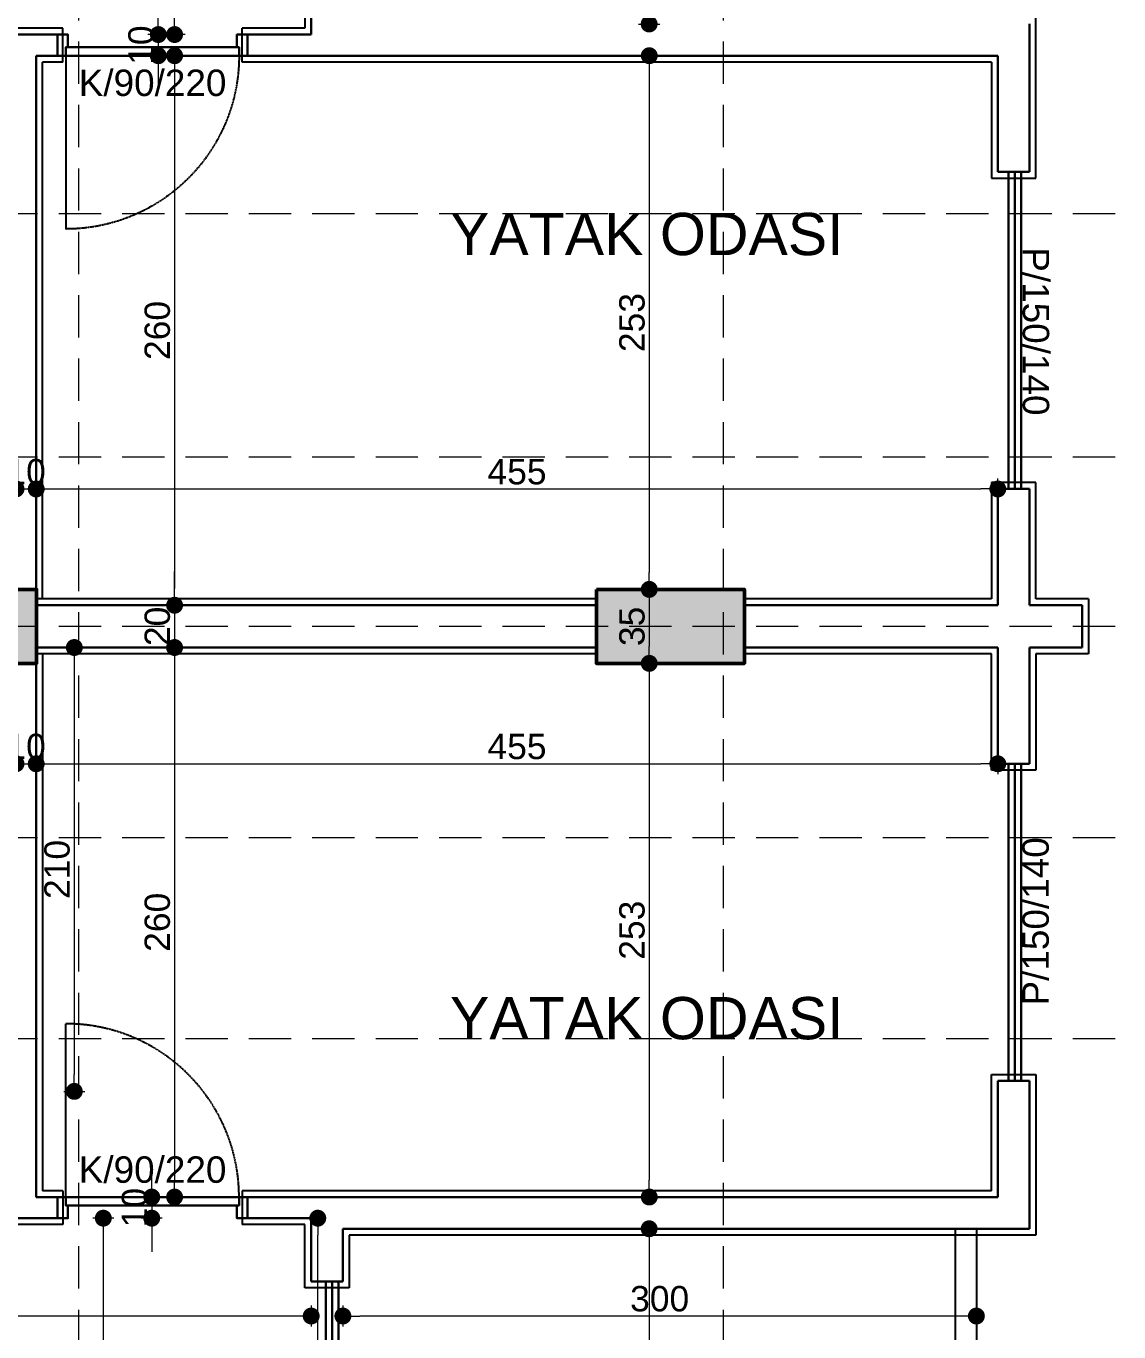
# Model space of a CAD drawing. Header units: millimetres. Extents: x 38129 to 72024, y -56282 to 16512.
# Drawn here: x 49464 to 49981, y -44474 to -43856 of the extents above; entities that cross this region are included whole.
import ezdxf

# ---------------------------------------------------------------- set-up
doc = ezdxf.new("R2010")
doc.units = ezdxf.units.MM
doc.linetypes.add('HIDDEN', pattern=[0.375, 0.25, -0.125])
for name, color, linetype, lineweight in [('AKS', 55, 'HIDDEN', 0), ('COLUMN4', 3, 'Continuous', 50), ('DIŞÖLÇÜ', 37, 'Continuous', 0), ('DUVAR', 255, 'Continuous', 30), ('KAPI', 4, 'Continuous', 30), ('mahal', 7, 'Continuous', 5), ('pencere', 195, 'Continuous', 30), ('pencere+KAPI', 1, 'Continuous', 0), ('TARAMA', 252, 'Continuous', 0), ('ölçü İÇ', 31, 'Continuous', 0)]:
    doc.layers.add(name, color=color, linetype=linetype, lineweight=lineweight)
for name, color, linetype in [('balkon', 171, 'Continuous'), ('HIDDEN', 1, 'HIDDEN'), ('sıva', 41, 'Continuous')]:
    doc.layers.add(name, color=color, linetype=linetype)
doc.styles.add('icdisolcu_yazi', font='arial.ttf')
doc.styles.get("Standard").update_dxf_attribs({"font": 'arial.ttf'})
doc.styles.add('style1', font='arial.ttf')
doc.dimstyles.new('İç Ölçü', dxfattribs={"dimtxt": 12, "dimasz": 8, "dimexe": 5, "dimexo": 0, "dimgap": 2, "dimtad": 1, "dimdec": 0, "dimzin": 12, "dimdsep": 46, "dimtxsty": 'icdisolcu_yazi', "dimblk": 'DOT', "dimcen": 8, "dimdle": 5, "dimclrd": 256, "dimclre": 256, "dimclrt": 7, "dimadec": 0, "dimazin": 3, "dimtfac": 1, "dimtdec": 0, "dimtix": 1, "dimtmove": 2, "dimatfit": 3, "dimldrblk": 'DOT', "dimfxl": 0, "dimtolj": 1, "dimtzin": 0, "dimlwd": -1, "dimlwe": -1, "dimarcsym": 0})

# ---------------------------------------------------------------- blocks, each defined once
blk = doc.blocks.new('wertertw')
at = {"layer": 'TARAMA', "lineweight": -3}
h = blk.add_hatch(dxfattribs=at)
h.set_pattern_fill('ANSI33', color=256, scale=2.5, style=0)
h.set_pattern_definition([(45, (-86643.698, -32547.66), (-11.2253202, 11.2253202), []), (45, (-86632.472, -32547.66), (-11.2253202, 11.2253202), [7.9375, -3.96875])])
h.paths.add_polyline_path([(-616.25, 351.94), (-616.25, -88.06), (-306.25, -88.06), (-306.25, -68.06), (-596.25, -68.06), (-596.25, 331.94), (-306.25, 331.94), (-306.25, 351.94)])
h.paths.add_polyline_path([(38.75, -338.06), (78.75, -338.06), (78.75, -378.06), (38.75, -378.06)])
h.paths.add_polyline_path([(-471.25, -318.06), (-441.25, -318.06), (-441.25, -378.06), (-471.25, -378.06)])
h.paths.add_polyline_path([(-961.25, -318.06), (-931.25, -318.06), (-931.25, -378.06), (-961.25, -378.06)])
h.paths.add_polyline_path([(343.75, -163.06), (413.75, -163.06), (413.75, -198.06), (343.75, -198.06)])
h.paths.add_polyline_path([(8.75, -163.06), (78.75, -163.06), (78.75, -198.06), (8.75, -198.06)])
h.paths.add_polyline_path([(-1036.25, -148.06), (-906.25, -148.06), (-906.25, -178.06), (-1036.25, -178.06)])
h.paths.add_polyline_path([(-976.25, 256.94), (-916.25, 256.94), (-916.25, 226.94), (-976.25, 226.94)])
h.paths.add_polyline_path([(343.75, 459.44), (413.75, 459.44), (413.75, 424.44), (343.75, 424.44)])
h.paths.add_polyline_path([(8.75, 459.44), (78.75, 459.44), (78.75, 424.44), (8.75, 424.44)])
h.paths.add_polyline_path([(-616.25, 531.94), (-306.25, 531.94), (-306.25, 511.94), (-616.25, 511.94)])
h.paths.add_polyline_path([(-976.25, 656.94), (-916.25, 656.94), (-916.25, 626.94), (-976.25, 626.94)])
h.paths.add_polyline_path([(-616.25, 971.94), (-306.25, 971.94), (-306.25, 951.94), (-616.25, 951.94)])
h.paths.add_polyline_path([(343.75, 1081.94), (413.75, 1081.94), (413.75, 1046.94), (343.75, 1046.94)])
h.paths.add_polyline_path([(8.75, 1081.94), (78.75, 1081.94), (78.75, 1046.94), (8.75, 1046.94)])
h.paths.add_polyline_path([(-1036.25, 1061.94), (-906.25, 1061.94), (-906.25, 1031.94), (-1036.25, 1031.94)])
h.paths.add_polyline_path([(-931.25, 1286.94), (-901.25, 1286.94), (-901.25, 1226.94), (-931.25, 1226.94)])
h.paths.add_polyline_path([(68.75, 1332.04), (108.75, 1332.04), (108.75, 1292.04), (68.75, 1292.04)])
h.paths.add_polyline_path([(-511.25, 1332.04), (-481.25, 1332.04), (-481.25, 1252.04), (-511.25, 1252.04)])
at = {"layer": 'COLUMN4', "color": 3}
for points in [[(8.75, 459.44), (78.75, 459.44), (78.75, 424.44), (8.75, 424.44)], [(343.75, 459.44), (413.75, 459.44), (413.75, 424.44), (343.75, 424.44)]]:
    blk.add_lwpolyline(points, close=True, dxfattribs=at)
blk = doc.blocks.new('*U6')
for p, q in [((4, 0), (0, 0)), ((86, 0), (90, 0))]:
    blk.add_line(p, q)
blk.add_lwpolyline([(4, 0), (86, 0), (86, -4), (4, -4)], close=True)
for points in [[(0, -10), (5, -10), (5, -4)], [(90, -10), (85, -10), (85, -4)]]:
    blk.add_lwpolyline(points)
at = {"layer": 'DUVAR'}
for p, q in [((0, 0), (0, -10)), ((90, 0), (90, -10))]:
    blk.add_line(p, q, dxfattribs=at)
at = {"layer": 'HIDDEN'}
blk.add_line((4, 0), (4, 82), dxfattribs=at)
blk.add_arc((4, 0), 82, 360, 90, dxfattribs=at)
blk = doc.blocks.new('_Dot')
at = {"color": 0, "lineweight": -2}
blk.add_line((-0.5, 0), (-1, 0), dxfattribs=at)
at = {"color": 0, "lineweight": 30, "const_width": 0.5}
blk.add_lwpolyline([(-0.25, 0, 1), (0.25, 0, 1)], format="xyb", close=True, dxfattribs=at)
blk = doc.blocks.new('*D483')
at = {"layer": 'Defpoints', "color": 0, "lineweight": 120, "transparency": 16777216}
for p in [(49737.42, -44425.43), (49684.4, -44765.44), (49759.09, -44765.44)]:
    blk.add_point(p, dxfattribs=at)
at = {"layer": 'ölçü İÇ', "transparency": 16777216}
for p, q in [((49754.09, -44425.43), (49764.09, -44425.43)), ((49754.09, -44765.44), (49764.09, -44765.44))]:
    blk.add_line(p, q, dxfattribs=at)
at = {"layer": 'ölçü İÇ', "linetype": 'Continuous', "transparency": 16777216}
blk.add_line((49759.09, -44433.43), (49759.09, -44757.44), dxfattribs=at)
at = {"layer": 'ölçü İÇ', "transparency": 16777216, "xscale": 8, "yscale": 8, "zscale": 8}
for p, rotation in [((49759.09, -44425.43), 90), ((49759.09, -44765.44), 270)]:
    blk.add_blockref('_Dot', p, dxfattribs=dict(at, rotation=rotation))
at = {"layer": 'ölçü İÇ', "color": 7, "transparency": 16777216, "insert": (49750.96, -44595.44), "char_height": 12, "attachment_point": 5, "rotation": 90, "style": 'icdisolcu_yazi'}
blk.add_mtext('\\A1;340', dxfattribs=at)
blk = doc.blocks.new('*D485')
at = {"layer": 'Defpoints', "color": 0, "lineweight": 120, "transparency": 16777216}
for p in [(49602.25, -44420.43), (49602.37, -44420.43), (49602.25, -44760.44)]:
    blk.add_point(p, dxfattribs=at)
at = {"layer": 'ölçü İÇ', "transparency": 16777216}
for p, q in [((49602.37, -44420.43), (49597.25, -44420.43)), ((49602.25, -44760.44), (49607.25, -44760.44))]:
    blk.add_line(p, q, dxfattribs=at)
at = {"layer": 'ölçü İÇ', "linetype": 'Continuous', "transparency": 16777216}
blk.add_line((49602.25, -44752.44), (49602.25, -44428.43), dxfattribs=at)
at = {"layer": 'ölçü İÇ', "transparency": 16777216, "xscale": 8, "yscale": 8, "zscale": 8}
for p, rotation in [((49602.25, -44420.43), 90), ((49602.25, -44760.44), 270)]:
    blk.add_blockref('_Dot', p, dxfattribs=dict(at, rotation=rotation))
at = {"layer": 'ölçü İÇ', "color": 7, "transparency": 16777216, "insert": (49594.12, -44590.44), "char_height": 12, "attachment_point": 5, "rotation": 90, "style": 'icdisolcu_yazi'}
blk.add_mtext('\\A1;340', dxfattribs=at)
blk = doc.blocks.new('*D489')
at = {"layer": 'Defpoints', "color": 0, "lineweight": 120, "transparency": 16777216}
for p in [(49614.14, -44450.43), (49614.14, -44466.73), (49913.97, -44466.13)]:
    blk.add_point(p, dxfattribs=at)
at = {"layer": 'ölçü İÇ', "transparency": 16777216}
for p, q in [((49614.14, -44461.73), (49614.14, -44471.73)), ((49913.97, -44466.13), (49913.97, -44471.73))]:
    blk.add_line(p, q, dxfattribs=at)
at = {"layer": 'ölçü İÇ', "linetype": 'Continuous', "transparency": 16777216}
blk.add_line((49905.97, -44466.73), (49622.14, -44466.73), dxfattribs=at)
at = {"layer": 'ölçü İÇ', "transparency": 16777216, "xscale": 8, "yscale": 8, "zscale": 8, "rotation": 180}
blk.add_blockref('_Dot', (49614.14, -44466.73), dxfattribs=at)
at = {"layer": 'ölçü İÇ', "transparency": 16777216, "xscale": 8, "yscale": 8, "zscale": 8}
blk.add_blockref('_Dot', (49913.97, -44466.73), dxfattribs=at)
at = {"layer": 'ölçü İÇ', "color": 7, "transparency": 16777216, "insert": (49764.06, -44458.6), "char_height": 12, "attachment_point": 5, "style": 'icdisolcu_yazi'}
blk.add_mtext('\\A1;300', dxfattribs=at)
blk = doc.blocks.new('*D490')
at = {"layer": 'Defpoints', "color": 0, "lineweight": 120, "transparency": 16777216}
for p in [(49599.14, -43540.41), (49759.09, -43540.41), (49621.68, -43855.43)]:
    blk.add_point(p, dxfattribs=at)
at = {"layer": 'ölçü İÇ', "transparency": 16777216}
for p, q in [((49754.09, -43540.41), (49764.09, -43540.41)), ((49754.09, -43855.43), (49764.09, -43855.43))]:
    blk.add_line(p, q, dxfattribs=at)
at = {"layer": 'ölçü İÇ', "linetype": 'Continuous', "transparency": 16777216}
blk.add_line((49759.09, -43847.43), (49759.09, -43548.41), dxfattribs=at)
at = {"layer": 'ölçü İÇ', "transparency": 16777216, "xscale": 8, "yscale": 8, "zscale": 8}
for p, rotation in [((49759.09, -43540.41), 90), ((49759.09, -43855.43), 270)]:
    blk.add_blockref('_Dot', p, dxfattribs=dict(at, rotation=rotation))
at = {"layer": 'ölçü İÇ', "color": 7, "transparency": 16777216, "insert": (49750.96, -43697.92), "char_height": 12, "attachment_point": 5, "rotation": 90, "style": 'icdisolcu_yazi'}
blk.add_mtext('\\A1;315', dxfattribs=at)
blk = doc.blocks.new('*D2539')
at = {"layer": 'Defpoints', "color": 0, "lineweight": 120, "transparency": 16777216}
for p in [(49534.49, -43520.41), (49534.49, -43860.42), (49569.88, -43860.42)]:
    blk.add_point(p, dxfattribs=at)
at = {"layer": 'ölçü İÇ', "transparency": 16777216}
for p, q in [((49534.49, -43520.41), (49539.49, -43520.41)), ((49539.49, -43860.42), (49529.49, -43860.42))]:
    blk.add_line(p, q, dxfattribs=at)
at = {"layer": 'ölçü İÇ', "linetype": 'Continuous', "transparency": 16777216}
blk.add_line((49534.49, -43528.41), (49534.49, -43852.42), dxfattribs=at)
at = {"layer": 'ölçü İÇ', "transparency": 16777216, "xscale": 8, "yscale": 8, "zscale": 8}
for p, rotation in [((49534.49, -43520.41), 90), ((49534.49, -43860.42), 270)]:
    blk.add_blockref('_Dot', p, dxfattribs=dict(at, rotation=rotation))
at = {"layer": 'ölçü İÇ', "color": 7, "transparency": 16777216, "insert": (49526.36, -43690.42), "char_height": 12, "attachment_point": 5, "rotation": 90, "style": 'icdisolcu_yazi'}
blk.add_mtext('\\A1;340', dxfattribs=at)
blk = doc.blocks.new('*D2540')
at = {"layer": 'Defpoints', "color": 0, "lineweight": 120, "transparency": 16777216}
for p in [(49569.88, -43860.42), (49526.78, -43870.42), (49577.59, -43870.42)]:
    blk.add_point(p, dxfattribs=at)
at = {"layer": 'ölçü İÇ', "linetype": 'Continuous', "transparency": 16777216}
for p, q in [((49526.78, -43852.42), (49526.78, -43844.42)), ((49526.78, -43860.42), (49526.78, -43870.42)), ((49526.78, -43878.42), (49526.78, -43886.42))]:
    blk.add_line(p, q, dxfattribs=at)
at = {"layer": 'ölçü İÇ', "transparency": 16777216}
for p, q in [((49531.78, -43860.42), (49521.78, -43860.42)), ((49531.78, -43870.42), (49521.78, -43870.42))]:
    blk.add_line(p, q, dxfattribs=at)
at = {"layer": 'ölçü İÇ', "transparency": 16777216, "xscale": 8, "yscale": 8, "zscale": 8}
for p, rotation in [((49526.78, -43860.42), 270), ((49526.78, -43870.42), 90)]:
    blk.add_blockref('_Dot', p, dxfattribs=dict(at, rotation=rotation))
at = {"layer": 'ölçü İÇ', "color": 7, "transparency": 16777216, "insert": (49518.65, -43865.42), "char_height": 12, "attachment_point": 5, "rotation": 90, "style": 'icdisolcu_yazi'}
blk.add_mtext('\\A1;10', dxfattribs=at)
blk = doc.blocks.new('*D2541')
at = {"layer": 'Defpoints', "color": 0, "lineweight": 120, "transparency": 16777216}
for p in [(49577.59, -43870.42), (49534.49, -44130.43), (49559, -44130.43)]:
    blk.add_point(p, dxfattribs=at)
at = {"layer": 'ölçü İÇ', "transparency": 16777216}
for p, q in [((49539.49, -43870.42), (49529.49, -43870.42)), ((49539.49, -44130.43), (49529.49, -44130.43))]:
    blk.add_line(p, q, dxfattribs=at)
at = {"layer": 'ölçü İÇ', "linetype": 'Continuous', "transparency": 16777216}
blk.add_line((49534.49, -43878.42), (49534.49, -44122.43), dxfattribs=at)
at = {"layer": 'ölçü İÇ', "transparency": 16777216, "xscale": 8, "yscale": 8, "zscale": 8}
for p, rotation in [((49534.49, -43870.42), 90), ((49534.49, -44130.43), 270)]:
    blk.add_blockref('_Dot', p, dxfattribs=dict(at, rotation=rotation))
at = {"layer": 'ölçü İÇ', "color": 7, "transparency": 16777216, "insert": (49526.36, -44000.42), "char_height": 12, "attachment_point": 5, "rotation": 90, "style": 'icdisolcu_yazi'}
blk.add_mtext('\\A1;260', dxfattribs=at)
blk = doc.blocks.new('*D2542')
at = {"layer": 'Defpoints', "color": 0, "lineweight": 120, "transparency": 16777216}
for p in [(49559, -44130.43), (49534.49, -44150.43), (49559, -44150.43)]:
    blk.add_point(p, dxfattribs=at)
at = {"layer": 'ölçü İÇ', "linetype": 'Continuous', "transparency": 16777216}
for p, q in [((49534.49, -44122.43), (49534.49, -44114.43)), ((49534.49, -44130.43), (49534.49, -44150.43)), ((49534.49, -44158.43), (49534.49, -44166.43))]:
    blk.add_line(p, q, dxfattribs=at)
at = {"layer": 'ölçü İÇ', "transparency": 16777216}
for p, q in [((49539.49, -44130.43), (49529.49, -44130.43)), ((49539.49, -44150.43), (49529.49, -44150.43))]:
    blk.add_line(p, q, dxfattribs=at)
at = {"layer": 'ölçü İÇ', "transparency": 16777216, "xscale": 8, "yscale": 8, "zscale": 8}
for p, rotation in [((49534.49, -44130.43), 270), ((49534.49, -44150.43), 90)]:
    blk.add_blockref('_Dot', p, dxfattribs=dict(at, rotation=rotation))
at = {"layer": 'ölçü İÇ', "color": 7, "transparency": 16777216, "insert": (49526.36, -44140.43), "char_height": 12, "attachment_point": 5, "rotation": 90, "style": 'icdisolcu_yazi'}
blk.add_mtext('\\A1;20', dxfattribs=at)
blk = doc.blocks.new('*D2543')
at = {"layer": 'Defpoints', "color": 0, "lineweight": 120, "transparency": 16777216}
for p in [(49559, -44150.43), (49534.49, -44410.43), (49582.21, -44410.43)]:
    blk.add_point(p, dxfattribs=at)
at = {"layer": 'ölçü İÇ', "transparency": 16777216}
for p, q in [((49539.49, -44150.43), (49529.49, -44150.43)), ((49539.49, -44410.43), (49529.49, -44410.43))]:
    blk.add_line(p, q, dxfattribs=at)
at = {"layer": 'ölçü İÇ', "linetype": 'Continuous', "transparency": 16777216}
blk.add_line((49534.49, -44158.43), (49534.49, -44402.43), dxfattribs=at)
at = {"layer": 'ölçü İÇ', "transparency": 16777216, "xscale": 8, "yscale": 8, "zscale": 8}
for p, rotation in [((49534.49, -44150.43), 90), ((49534.49, -44410.43), 270)]:
    blk.add_blockref('_Dot', p, dxfattribs=dict(at, rotation=rotation))
at = {"layer": 'ölçü İÇ', "color": 7, "transparency": 16777216, "insert": (49526.36, -44280.43), "char_height": 12, "attachment_point": 5, "rotation": 90, "style": 'icdisolcu_yazi'}
blk.add_mtext('\\A1;260', dxfattribs=at)
blk = doc.blocks.new('*D2544')
at = {"layer": 'Defpoints', "color": 0, "lineweight": 120, "transparency": 16777216}
for p in [(49582.21, -44410.43), (49523.68, -44420.43), (49571.41, -44420.43)]:
    blk.add_point(p, dxfattribs=at)
at = {"layer": 'ölçü İÇ', "linetype": 'Continuous', "transparency": 16777216}
for p, q in [((49523.68, -44402.43), (49523.68, -44394.43)), ((49523.68, -44410.43), (49523.68, -44420.43)), ((49523.68, -44428.43), (49523.68, -44436.43))]:
    blk.add_line(p, q, dxfattribs=at)
at = {"layer": 'ölçü İÇ', "transparency": 16777216}
for p, q in [((49528.68, -44410.43), (49518.68, -44410.43)), ((49528.68, -44420.43), (49518.68, -44420.43))]:
    blk.add_line(p, q, dxfattribs=at)
at = {"layer": 'ölçü İÇ', "transparency": 16777216, "xscale": 8, "yscale": 8, "zscale": 8}
for p, rotation in [((49523.68, -44410.43), 270), ((49523.68, -44420.43), 90)]:
    blk.add_blockref('_Dot', p, dxfattribs=dict(at, rotation=rotation))
at = {"layer": 'ölçü İÇ', "color": 7, "transparency": 16777216, "insert": (49515.55, -44415.43), "char_height": 12, "attachment_point": 5, "rotation": 90, "style": 'icdisolcu_yazi'}
blk.add_mtext('\\A1;10', dxfattribs=at)
blk = doc.blocks.new('*D2545')
at = {"layer": 'Defpoints', "color": 0, "lineweight": 120, "transparency": 16777216}
for p in [(49571.41, -44420.43), (49500.75, -44760.44), (49520.6, -44760.44)]:
    blk.add_point(p, dxfattribs=at)
at = {"layer": 'ölçü İÇ', "transparency": 16777216}
for p, q in [((49505.75, -44420.43), (49495.75, -44420.43)), ((49505.75, -44760.44), (49495.75, -44760.44))]:
    blk.add_line(p, q, dxfattribs=at)
at = {"layer": 'ölçü İÇ', "linetype": 'Continuous', "transparency": 16777216}
blk.add_line((49500.75, -44428.43), (49500.75, -44752.44), dxfattribs=at)
at = {"layer": 'ölçü İÇ', "transparency": 16777216, "xscale": 8, "yscale": 8, "zscale": 8}
for p, rotation in [((49500.75, -44420.43), 90), ((49500.75, -44760.44), 270)]:
    blk.add_blockref('_Dot', p, dxfattribs=dict(at, rotation=rotation))
at = {"layer": 'ölçü İÇ', "color": 7, "transparency": 16777216, "insert": (49492.61, -44590.44), "char_height": 12, "attachment_point": 5, "rotation": 90, "style": 'icdisolcu_yazi'}
blk.add_mtext('\\A1;340', dxfattribs=at)
blk = doc.blocks.new('*D2551')
at = {"layer": 'Defpoints', "color": 0, "lineweight": 120, "transparency": 16777216}
for p in [(49468.98, -44205.43), (49459.44, -44215.07), (49468.98, -44215.59)]:
    blk.add_point(p, dxfattribs=at)
at = {"layer": 'ölçü İÇ', "transparency": 16777216}
for p, q in [((49459.44, -44210.43), (49459.44, -44200.43)), ((49468.98, -44210.43), (49468.98, -44200.43))]:
    blk.add_line(p, q, dxfattribs=at)
at = {"layer": 'ölçü İÇ', "linetype": 'Continuous', "transparency": 16777216}
for p, q in [((49451.44, -44205.43), (49443.44, -44205.43)), ((49459.44, -44205.43), (49468.98, -44205.43)), ((49476.98, -44205.43), (49484.98, -44205.43))]:
    blk.add_line(p, q, dxfattribs=at)
at = {"layer": 'ölçü İÇ', "transparency": 16777216, "xscale": 8, "yscale": 8, "zscale": 8}
blk.add_blockref('_Dot', (49459.44, -44205.43), dxfattribs=at)
at = {"layer": 'ölçü İÇ', "transparency": 16777216, "xscale": 8, "yscale": 8, "zscale": 8, "rotation": 180}
blk.add_blockref('_Dot', (49468.98, -44205.43), dxfattribs=at)
at = {"layer": 'ölçü İÇ', "color": 7, "transparency": 16777216, "insert": (49464.21, -44197.3), "char_height": 12, "attachment_point": 5, "style": 'icdisolcu_yazi'}
blk.add_mtext('\\A1;10', dxfattribs=at)
blk = doc.blocks.new('*D2552')
at = {"layer": 'Defpoints', "color": 0, "lineweight": 120, "transparency": 16777216}
for p in [(49924.1, -44196.55), (49924.1, -44205.43), (49468.98, -44215.59)]:
    blk.add_point(p, dxfattribs=at)
at = {"layer": 'ölçü İÇ', "transparency": 16777216}
for p, q in [((49468.98, -44210.43), (49468.98, -44200.43)), ((49924.1, -44200.43), (49924.1, -44210.43))]:
    blk.add_line(p, q, dxfattribs=at)
at = {"layer": 'ölçü İÇ', "linetype": 'Continuous', "transparency": 16777216}
blk.add_line((49476.98, -44205.43), (49916.1, -44205.43), dxfattribs=at)
at = {"layer": 'ölçü İÇ', "transparency": 16777216, "xscale": 8, "yscale": 8, "zscale": 8, "rotation": 180}
blk.add_blockref('_Dot', (49468.98, -44205.43), dxfattribs=at)
at = {"layer": 'ölçü İÇ', "transparency": 16777216, "xscale": 8, "yscale": 8, "zscale": 8}
blk.add_blockref('_Dot', (49924.1, -44205.43), dxfattribs=at)
at = {"layer": 'ölçü İÇ', "color": 7, "transparency": 16777216, "insert": (49696.54, -44197.33), "char_height": 12, "attachment_point": 5, "style": 'icdisolcu_yazi'}
blk.add_mtext('\\A1;455', dxfattribs=at)
blk = doc.blocks.new('*D2558')
at = {"layer": 'Defpoints', "color": 0, "lineweight": 120, "transparency": 16777216}
for p in [(49468.99, -44075.42), (49459.44, -44083.1), (49468.99, -44083.37)]:
    blk.add_point(p, dxfattribs=at)
at = {"layer": 'ölçü İÇ', "transparency": 16777216}
for p, q in [((49459.44, -44080.42), (49459.44, -44070.42)), ((49468.99, -44080.42), (49468.99, -44070.42))]:
    blk.add_line(p, q, dxfattribs=at)
at = {"layer": 'ölçü İÇ', "linetype": 'Continuous', "transparency": 16777216}
for p, q in [((49451.44, -44075.42), (49443.44, -44075.42)), ((49459.44, -44075.42), (49468.99, -44075.42)), ((49476.99, -44075.42), (49484.99, -44075.42))]:
    blk.add_line(p, q, dxfattribs=at)
at = {"layer": 'ölçü İÇ', "transparency": 16777216, "xscale": 8, "yscale": 8, "zscale": 8}
blk.add_blockref('_Dot', (49459.44, -44075.42), dxfattribs=at)
at = {"layer": 'ölçü İÇ', "transparency": 16777216, "xscale": 8, "yscale": 8, "zscale": 8, "rotation": 180}
blk.add_blockref('_Dot', (49468.99, -44075.42), dxfattribs=at)
at = {"layer": 'ölçü İÇ', "color": 7, "transparency": 16777216, "insert": (49464.21, -44067.3), "char_height": 12, "attachment_point": 5, "style": 'icdisolcu_yazi'}
blk.add_mtext('\\A1;10', dxfattribs=at)
blk = doc.blocks.new('*D2559')
at = {"layer": 'Defpoints', "color": 0, "lineweight": 120, "transparency": 16777216}
for p in [(49924.1, -44075.42), (49468.99, -44083.37), (49924.1, -44086.19)]:
    blk.add_point(p, dxfattribs=at)
at = {"layer": 'ölçü İÇ', "transparency": 16777216}
for p, q in [((49468.99, -44080.42), (49468.99, -44070.42)), ((49924.1, -44080.42), (49924.1, -44070.42))]:
    blk.add_line(p, q, dxfattribs=at)
at = {"layer": 'ölçü İÇ', "linetype": 'Continuous', "transparency": 16777216}
blk.add_line((49476.99, -44075.42), (49916.1, -44075.42), dxfattribs=at)
at = {"layer": 'ölçü İÇ', "transparency": 16777216, "xscale": 8, "yscale": 8, "zscale": 8, "rotation": 180}
blk.add_blockref('_Dot', (49468.99, -44075.42), dxfattribs=at)
at = {"layer": 'ölçü İÇ', "transparency": 16777216, "xscale": 8, "yscale": 8, "zscale": 8}
blk.add_blockref('_Dot', (49924.1, -44075.42), dxfattribs=at)
at = {"layer": 'ölçü İÇ', "color": 7, "transparency": 16777216, "insert": (49696.54, -44067.32), "char_height": 12, "attachment_point": 5, "style": 'icdisolcu_yazi'}
blk.add_mtext('\\A1;455', dxfattribs=at)
blk = doc.blocks.new('*D496')
at = {"layer": 'Defpoints', "color": 0, "lineweight": 120, "transparency": 16777216}
for p in [(49759.16, -43870.43), (49759.14, -44122.93), (49769.14, -44122.93)]:
    blk.add_point(p, dxfattribs=at)
at = {"layer": 'ölçü İÇ', "transparency": 16777216}
for p, q in [((49759.16, -43870.43), (49754.14, -43870.43)), ((49764.14, -44122.93), (49754.14, -44122.93))]:
    blk.add_line(p, q, dxfattribs=at)
at = {"layer": 'ölçü İÇ', "linetype": 'Continuous', "transparency": 16777216}
blk.add_line((49759.14, -43878.43), (49759.14, -44114.93), dxfattribs=at)
at = {"layer": 'ölçü İÇ', "transparency": 16777216, "xscale": 8, "yscale": 8, "zscale": 8}
for p, rotation in [((49759.14, -43870.43), 90), ((49759.14, -44122.93), 270)]:
    blk.add_blockref('_Dot', p, dxfattribs=dict(at, rotation=rotation))
at = {"layer": 'ölçü İÇ', "color": 7, "transparency": 16777216, "insert": (49751.01, -43996.68), "char_height": 12, "attachment_point": 5, "rotation": 90, "style": 'icdisolcu_yazi'}
blk.add_mtext('\\A1;253', dxfattribs=at)
blk = doc.blocks.new('*D497')
at = {"layer": 'Defpoints', "color": 0, "lineweight": 120, "transparency": 16777216}
for p in [(49769.14, -44122.93), (49759.14, -44157.93), (49767.5, -44157.93)]:
    blk.add_point(p, dxfattribs=at)
at = {"layer": 'ölçü İÇ', "transparency": 16777216}
for p, q in [((49764.14, -44122.93), (49754.14, -44122.93)), ((49764.14, -44157.93), (49754.14, -44157.93))]:
    blk.add_line(p, q, dxfattribs=at)
at = {"layer": 'ölçü İÇ', "linetype": 'Continuous', "transparency": 16777216}
blk.add_line((49759.14, -44130.93), (49759.14, -44149.93), dxfattribs=at)
at = {"layer": 'ölçü İÇ', "transparency": 16777216, "xscale": 8, "yscale": 8, "zscale": 8}
for p, rotation in [((49759.14, -44122.93), 90), ((49759.14, -44157.93), 270)]:
    blk.add_blockref('_Dot', p, dxfattribs=dict(at, rotation=rotation))
at = {"layer": 'ölçü İÇ', "color": 7, "transparency": 16777216, "insert": (49751.01, -44140.43), "char_height": 12, "attachment_point": 5, "rotation": 90, "style": 'icdisolcu_yazi'}
blk.add_mtext('\\A1;35', dxfattribs=at)
blk = doc.blocks.new('*D2560')
at = {"layer": 'Defpoints', "color": 0, "lineweight": 120, "transparency": 16777216}
for p in [(49767.5, -44157.93), (49759.14, -44410.43), (49773.8, -44410.43)]:
    blk.add_point(p, dxfattribs=at)
at = {"layer": 'ölçü İÇ', "transparency": 16777216}
for p, q in [((49764.14, -44157.93), (49754.14, -44157.93)), ((49764.14, -44410.43), (49754.14, -44410.43))]:
    blk.add_line(p, q, dxfattribs=at)
at = {"layer": 'ölçü İÇ', "linetype": 'Continuous', "transparency": 16777216}
blk.add_line((49759.14, -44165.93), (49759.14, -44402.43), dxfattribs=at)
at = {"layer": 'ölçü İÇ', "transparency": 16777216, "xscale": 8, "yscale": 8, "zscale": 8}
for p, rotation in [((49759.14, -44157.93), 90), ((49759.14, -44410.43), 270)]:
    blk.add_blockref('_Dot', p, dxfattribs=dict(at, rotation=rotation))
at = {"layer": 'ölçü İÇ', "color": 7, "transparency": 16777216, "insert": (49751.01, -44284.18), "char_height": 12, "attachment_point": 5, "rotation": 90, "style": 'icdisolcu_yazi'}
blk.add_mtext('\\A1;253', dxfattribs=at)
blk = doc.blocks.new('*D2561')
at = {"layer": 'Defpoints', "color": 0, "lineweight": 120, "transparency": 16777216}
for p in [(49599.14, -44450.43), (49224, -44466.73), (49224, -44494.87)]:
    blk.add_point(p, dxfattribs=at)
at = {"layer": 'ölçü İÇ', "transparency": 16777216}
for p, q in [((49224, -44471.73), (49224, -44461.73)), ((49599.14, -44461.73), (49599.14, -44471.73))]:
    blk.add_line(p, q, dxfattribs=at)
at = {"layer": 'ölçü İÇ', "linetype": 'Continuous', "transparency": 16777216}
blk.add_line((49591.14, -44466.73), (49232, -44466.73), dxfattribs=at)
at = {"layer": 'ölçü İÇ', "transparency": 16777216, "xscale": 8, "yscale": 8, "zscale": 8, "rotation": 180}
blk.add_blockref('_Dot', (49224, -44466.73), dxfattribs=at)
at = {"layer": 'ölçü İÇ', "transparency": 16777216, "xscale": 8, "yscale": 8, "zscale": 8}
blk.add_blockref('_Dot', (49599.14, -44466.73), dxfattribs=at)
at = {"layer": 'ölçü İÇ', "color": 7, "transparency": 16777216, "insert": (49411.57, -44458.6), "char_height": 12, "attachment_point": 5, "style": 'icdisolcu_yazi'}
blk.add_mtext('\\A1;375', dxfattribs=at)
blk = doc.blocks.new('*D2565')
at = {"layer": 'Defpoints', "color": 0, "lineweight": 120, "transparency": 16777216}
for p in [(49390.24, -44130.43), (49388.53, -44150.43), (49490.77, -44150.43)]:
    blk.add_point(p, dxfattribs=at)
at = {"layer": 'ölçü İÇ', "linetype": 'Continuous', "transparency": 16777216}
for p, q in [((49388.53, -44122.43), (49388.53, -44114.43)), ((49388.53, -44130.43), (49388.53, -44150.43)), ((49388.53, -44158.43), (49388.53, -44166.43))]:
    blk.add_line(p, q, dxfattribs=at)
at = {"layer": 'ölçü İÇ', "transparency": 16777216}
for p, q in [((49390.24, -44130.43), (49383.53, -44130.43)), ((49393.53, -44150.43), (49383.53, -44150.43))]:
    blk.add_line(p, q, dxfattribs=at)
at = {"layer": 'ölçü İÇ', "transparency": 16777216, "xscale": 8, "yscale": 8, "zscale": 8}
for p, rotation in [((49388.53, -44130.43), 270), ((49388.53, -44150.43), 90)]:
    blk.add_blockref('_Dot', p, dxfattribs=dict(at, rotation=rotation))
at = {"layer": 'ölçü İÇ', "color": 7, "transparency": 16777216, "insert": (49380.4, -44140.43), "char_height": 12, "attachment_point": 5, "rotation": 90, "style": 'icdisolcu_yazi'}
blk.add_mtext('\\A1;20', dxfattribs=at)
blk = doc.blocks.new('*D2566')
at = {"layer": 'Defpoints', "color": 0, "lineweight": 120, "transparency": 16777216}
for p in [(49490.77, -44150.43), (49392.65, -44360.43), (49487.02, -44360.43)]:
    blk.add_point(p, dxfattribs=at)
at = {"layer": 'ölçü İÇ', "transparency": 16777216}
for p, q in [((49490.77, -44150.43), (49482.02, -44150.43)), ((49482.02, -44360.43), (49492.02, -44360.43))]:
    blk.add_line(p, q, dxfattribs=at)
at = {"layer": 'ölçü İÇ', "linetype": 'Continuous', "transparency": 16777216}
blk.add_line((49487.02, -44158.43), (49487.02, -44352.43), dxfattribs=at)
at = {"layer": 'ölçü İÇ', "transparency": 16777216, "xscale": 8, "yscale": 8, "zscale": 8}
for p, rotation in [((49487.02, -44150.43), 90), ((49487.02, -44360.43), 270)]:
    blk.add_blockref('_Dot', p, dxfattribs=dict(at, rotation=rotation))
at = {"layer": 'ölçü İÇ', "color": 7, "transparency": 16777216, "insert": (49478.9, -44255.43), "char_height": 12, "attachment_point": 5, "rotation": 90, "style": 'icdisolcu_yazi'}
blk.add_mtext('\\A1;210', dxfattribs=at)

msp = doc.modelspace()

# ---------------------------------------------------------------- linework, layer by layer
at = {"layer": 'AKS', "ltscale": 80}
for p, q in [((49489, -42903.74), (49489, -45280.38)), ((49794.09, -42903.74), (49794.09, -45280.38)), ((50129.67, -43945.25), (48049.48, -43945.25)), ((50129.67, -44060.43), (48049.48, -44060.43)), ((50129.67, -44140.43), (48049.48, -44140.43)), ((50129.67, -44240.43), (48049.48, -44240.43)), ((50129.67, -44335.6), (48049.48, -44335.6))]:
    msp.add_line(p, q, dxfattribs=at)
at = {"layer": 'balkon'}
for p, q in [((49903.97, -44425.43), (49903.97, -44770.44)), ((49913.97, -44425.43), (49913.97, -44780.44)), ((49913.97, -44425.43), (49913.97, -44780.44))]:
    msp.add_line(p, q, dxfattribs=at)
at = {"layer": 'DUVAR'}
for p, q in [((49599.14, -43860.43), (49599.14, -43830.43)), ((49939.1, -43855.42), (49939.1, -43925.42)), ((49459.44, -43860.42), (49481.57, -43860.42)), ((49566.53, -43860.42), (49599.14, -43860.43)), ((49481.57, -43870.42), (49469, -43870.42)), ((49469, -44090.11), (49469, -43870.42)), ((49924.1, -43870.42), (49566.53, -43870.42)), ((49924.1, -43870.42), (49924.1, -43925.42)), ((49924.1, -43925.42), (49939.1, -43925.42)), ((49469, -44130.42), (49468.98, -44061.79)), ((49924.1, -44075.42), (49924.1, -44130.43)), ((49924.1, -44075.42), (49939.1, -44075.42)), ((49939.1, -44075.42), (49939.1, -44130.43)), ((49734.14, -44130.43), (49469.14, -44130.43)), ((49714.09, -44130.43), (49474.01, -44130.43)), ((49644, -44130.43), (49474.01, -44130.43)), ((49644, -44130.43), (49474.01, -44130.43)), ((49804.09, -44130.43), (49924.1, -44130.43)), ((49804.09, -44130.43), (49924.1, -44130.43)), ((49939.1, -44130.43), (49964.1, -44130.43)), ((49939.1, -44130.43), (49964.1, -44130.43)), ((49964.1, -44150.43), (49964.1, -44130.43)), ((49964.1, -44130.43), (49964.1, -44150.43)), ((49964.1, -44130.43), (49964.1, -44150.43)), ((49964.1, -44150.43), (49964.1, -44130.43)), ((49964.1, -44130.43), (49964.1, -44150.43)), ((49964.1, -44150.43), (49964.1, -44130.43)), ((49964.1, -44150.43), (49964.1, -44130.43)), ((49734.14, -44150.43), (49469.14, -44150.43)), ((49734.14, -44150.43), (49474.01, -44150.43)), ((49644, -44150.43), (49474.01, -44150.43)), ((49644, -44150.43), (49474.01, -44150.43)), ((49804.09, -44150.43), (49924.1, -44150.43)), ((49804.09, -44150.43), (49924.1, -44150.43)), ((49924.1, -44205.43), (49924.1, -44150.43)), ((49939.1, -44205.43), (49939.1, -44150.43)), ((49939.1, -44150.43), (49964.1, -44150.43)), ((49939.1, -44150.43), (49964.1, -44150.43)), ((49469, -44157.93), (49468.98, -44219.06)), ((49469, -44190.74), (49469, -44410.43)), ((49924.1, -44205.43), (49939.1, -44205.43)), ((49924.1, -44410.43), (49924.1, -44355.43)), ((49924.1, -44355.43), (49939.1, -44355.43)), ((49939.1, -44425.43), (49939.1, -44355.43)), ((49481.57, -44410.43), (49469, -44410.43)), ((49924.1, -44410.43), (49566.53, -44410.43)), ((49459.44, -44420.43), (49481.57, -44420.43)), ((49566.53, -44420.43), (49599.14, -44420.43)), ((49599.14, -44420.43), (49599.14, -44450.43)), ((49939.1, -44425.43), (49614.14, -44425.43)), ((49614.14, -44425.43), (49614.14, -44450.43)), ((49896.1, -44425.43), (49621.68, -44425.43)), ((49599.14, -44450.43), (49614.14, -44450.43))]:
    msp.add_line(p, q, dxfattribs=at)
at = {"layer": 'pencere'}
for p, q in [((49929.1, -44075.42), (49929.1, -43925.42)), ((49932.1, -44075.42), (49932.1, -43925.42)), ((49935.1, -44075.42), (49935.1, -43925.42)), ((49929.1, -44205.43), (49929.1, -44355.43)), ((49932.1, -44205.43), (49932.1, -44355.43)), ((49935.1, -44205.43), (49935.1, -44355.43)), ((49606.14, -44450.43), (49606.13, -44740.44)), ((49609.14, -44450.43), (49609.13, -44740.44)), ((49612.14, -44450.43), (49612.13, -44740.44))]:
    msp.add_line(p, q, dxfattribs=at)
at = {"layer": 'sıva'}
for p, q in [((49596.14, -43827.43), (49596.14, -43857.43)), ((49481.57, -43857.42), (49456.44, -43857.42)), ((49481.57, -43873.42), (49481.57, -43857.42)), ((49596.14, -43857.43), (49566.53, -43857.42)), ((49566.53, -43873.42), (49566.53, -43857.42)), ((49942.1, -43928.42), (49942.1, -43852.43)), ((49481.57, -43873.42), (49472, -43873.42)), ((49472, -44093.11), (49472, -43873.42)), ((49921.1, -43873.42), (49566.53, -43873.42)), ((49921.1, -43873.42), (49921.1, -43928.42)), ((49921.1, -43928.42), (49942.1, -43928.42)), ((49472, -44127.42), (49471.98, -44058.79)), ((49942.1, -44072.42), (49921.1, -44072.42)), ((49921.1, -44072.42), (49921.1, -44127.43)), ((49942.1, -44127.43), (49942.1, -44072.42)), ((49734.14, -44127.43), (49469, -44127.43)), ((49640.95, -44127.43), (49472, -44127.42)), ((49921.1, -44127.43), (49804.14, -44127.43)), ((49967.1, -44127.43), (49942.1, -44127.43)), ((49967.1, -44127.43), (49967.1, -44153.43)), ((49734.14, -44153.43), (49469, -44153.43)), ((49472, -44153.43), (49471.98, -44222.06)), ((49640.95, -44153.43), (49472, -44153.43)), ((49921.1, -44153.43), (49804.14, -44153.43)), ((49921.1, -44208.43), (49921.1, -44153.43)), ((49967.1, -44153.43), (49942.1, -44153.43)), ((49942.1, -44153.43), (49942.1, -44208.43)), ((49472, -44187.74), (49472, -44407.43)), ((49942.1, -44208.43), (49921.1, -44208.43)), ((49921.1, -44407.43), (49921.1, -44352.43)), ((49921.1, -44352.43), (49942.1, -44352.43)), ((49942.1, -44352.43), (49942.1, -44428.43)), ((49481.57, -44407.43), (49472, -44407.43)), ((49481.57, -44407.43), (49481.57, -44423.43)), ((49921.1, -44407.43), (49566.53, -44407.43)), ((49566.53, -44407.43), (49566.53, -44423.43)), ((49481.57, -44423.43), (49456.44, -44423.43)), ((49596.14, -44423.43), (49566.53, -44423.43)), ((49596.14, -44453.43), (49596.14, -44423.43)), ((49942.1, -44428.43), (49617.14, -44428.43)), ((49617.14, -44428.43), (49617.14, -44453.43)), ((49617.14, -44453.43), (49596.14, -44453.43))]:
    msp.add_line(p, q, dxfattribs=at)

# ---------------------------------------------------------------- block references
at = {"layer": 'DIŞÖLÇÜ'}
msp.add_blockref('wertertw', (49390.39, -44582.37), dxfattribs=at)
at = {"layer": 'KAPI', "xscale": -1, "rotation": 180}
msp.add_blockref('*U6', (49479, -43870.42), dxfattribs=at)
at = {"layer": 'KAPI'}
msp.add_blockref('*U6', (49479, -44410.43), dxfattribs=at)

# ---------------------------------------------------------------- texts
at = {"layer": 'mahal', "char_height": 20}
for insert, attachment_point in [((49664.83, -43965.07), 7), ((49664.83, -44315.79), 1)]:
    msp.add_mtext_dynamic_manual_height_columns('YATAK ODASI', width=250.3432, gutter_width=12.5, heights=[0], dxfattribs=dict(at, insert=insert, attachment_point=attachment_point))
at = {"layer": 'pencere+KAPI', "char_height": 12.5, "width": 27.0954, "style": 'style1'}
for s, insert, attachment_point, rotation in [('K/90/220', (49559.02, -43889.67), 9, 0), ('P/150/140', (49935.73, -44040.66), 9, 270), ('P/150/140', (49935.73, -44240.19), 3, 90), ('K/90/220', (49559.02, -44391.19), 3, 360)]:
    msp.add_mtext(s, dxfattribs=dict(at, insert=insert, attachment_point=attachment_point, rotation=rotation))

# ---------------------------------------------------------------- dimensions: what is measured, and where the dimension line sits
at = {"layer": 'ölçü İÇ'}
for base, p1, p2, angle, picture, middle in [((49534.49, -43860.42), (49534.49, -43520.41), (49569.88, -43860.42), 270, '*D2539', (49526.36, -43690.42)), ((49759.09, -43540.41), (49621.68, -43855.43), (49599.14, -43540.41), 270, '*D490', (49750.96, -43697.92)), ((49526.78, -43870.42), (49569.88, -43860.42), (49577.59, -43870.42), 270, '*D2540', (49518.65, -43865.42)), ((49534.49, -44130.43), (49577.59, -43870.42), (49559, -44130.43), 270, '*D2541', (49526.36, -44000.42)), ((49759.1429, -44122.9269), (49759.1552, -43870.4256), (49769.1408, -44122.9269), 270, '*D496', (49751.0119, -43996.6762)), ((49388.53, -44150.43), (49390.24, -44130.43), (49490.77, -44150.43), 270, '*D2565', (49380.4, -44140.43)), ((49534.49, -44150.43), (49559, -44130.43), (49559, -44150.43), 270, '*D2542', (49526.36, -44140.43)), ((49759.14, -44157.93), (49769.14, -44122.93), (49767.5, -44157.93), 270, '*D497', (49751.01, -44140.43)), ((49487.02, -44360.43), (49490.77, -44150.43), (49392.65, -44360.43), 270, '*D2566', (49478.9, -44255.43)), ((49534.49, -44410.43), (49559, -44150.43), (49582.21, -44410.43), 270, '*D2543', (49526.36, -44280.43)), ((49759.1429, -44410.433), (49767.4995, -44157.927), (49773.7969, -44410.433), 270, '*D2560', (49751.0119, -44284.18)), ((49523.68, -44420.43), (49582.21, -44410.43), (49571.41, -44420.43), 270, '*D2544', (49515.55, -44415.43)), ((49500.75, -44760.44), (49571.41, -44420.43), (49520.6, -44760.44), 270, '*D2545', (49492.61, -44590.44)), ((49602.25, -44420.43), (49602.25, -44760.44), (49602.37, -44420.43), 90, '*D485', (49594.12, -44590.44)), ((49759.09, -44765.44), (49737.42, -44425.43), (49684.4, -44765.44), 90, '*D483', (49750.96, -44595.44))]:
    dim = msp.add_linear_dim(base=base, p1=p1, p2=p2, angle=angle, dimstyle='İç Ölçü', dxfattribs=at)
    dim.commit()
    dim.dimension.update_dxf_attribs({"geometry": picture, "text_midpoint": middle})
for base, p1, p2, picture, middle in [((49468.99, -44075.42), (49459.44, -44083.1), (49468.99, -44083.37), '*D2558', (49464.21, -44067.3)), ((49924.1, -44075.42), (49468.99, -44083.37), (49924.1, -44086.19), '*D2559', (49696.54, -44067.32)), ((49468.98, -44205.43), (49459.44, -44215.07), (49468.98, -44215.59), '*D2551', (49464.21, -44197.3)), ((49924.1, -44205.43), (49468.98, -44215.59), (49924.1, -44196.55), '*D2552', (49696.54, -44197.33)), ((49224, -44466.73), (49599.14, -44450.43), (49224, -44494.87), '*D2561', (49411.57, -44458.6)), ((49614.14, -44466.73), (49913.97, -44466.13), (49614.14, -44450.43), '*D489', (49764.06, -44458.6))]:
    dim = msp.add_linear_dim(base=base, p1=p1, p2=p2, dimstyle='İç Ölçü', dxfattribs=at)
    dim.commit()
    dim.dimension.update_dxf_attribs({"geometry": picture, "text_midpoint": middle})

doc.saveas('drawing.dxf')
